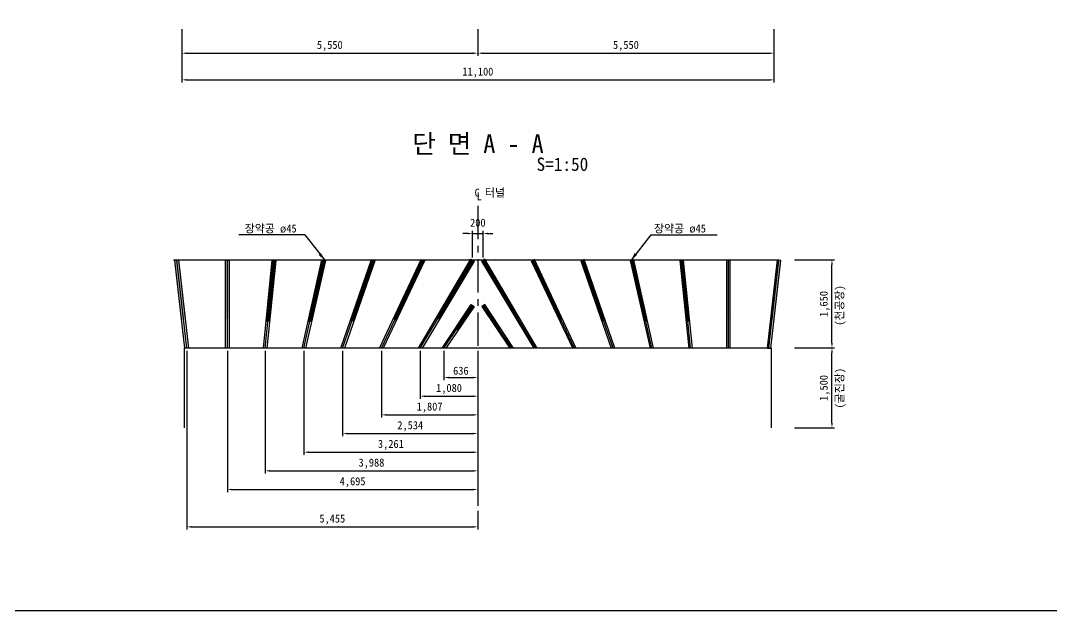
# Model space of a CAD drawing. Header units: millimetres. Extents: x -114429 to 52969, y -22900 to 28700.
# Drawn here: x -37170 to -17851, y 2900 to 13958 of the extents above; entities that cross this region are included whole.
import ezdxf
from ezdxf.enums import TextEntityAlignment as Align

# ---------------------------------------------------------------- set-up
doc = ezdxf.new("R2010")
doc.units = ezdxf.units.MM
doc.header["$LTSCALE"] = 500
doc.header["$PDMODE"] = 1
doc.linetypes.add('A-CENTR01', pattern=[2, 1.25, -0.25, 0.25, -0.25])
for name, color, linetype in [('CS-BLST', 4, 'Continuous'), ('CS-BLST-PATT', 1, 'Continuous'), ('CS-BLST-TEX3', 3, 'Continuous'), ('CS-CNTL', 1, 'A-CENTR01'), ('CS-DIML', 1, 'Continuous'), ('CS-DIMS', 1, 'Continuous'), ('CS-EXCV', 3, 'E-DIGLN01'), ('CS-LEAT', 3, 'Continuous'), ('CS-TEX1', 6, 'Continuous'), ('CS-TEXT', 3, 'Continuous'), ('CX-PAPR', 2, 'Continuous')]:
    doc.layers.add(name, color=color, linetype=linetype)
doc.styles.add('굴림체', font='')
doc.styles.get('굴림체').set_extended_font_data('GulimChe')
doc.linetypes.add('E-DIGLN01', pattern='A,0.9,-0.2,[19,kscals.shx,S=0.1,R=180,X=0,Y=0],0.9', length=2)
doc.dimstyles.new('DIM01-50', dxfattribs={"dimscale": 50, "dimtxt": 3, "dimasz": 1.8, "dimexe": 1, "dimexo": 1, "dimgap": 1, "dimtad": 1, "dimdec": 0, "dimzin": 9, "dimdsep": 46, "dimlunit": 6, "dimtxsty": '굴림체', "dimcen": 2.5, "dimclrt": 3, "dimadec": 4, "dimazin": 0, "dimtfac": 1, "dimtdec": 0, "dimtmove": 2, "dimatfit": 3, "dimfxl": 1, "dimtolj": 1, "dimtzin": 0, "dimarcsym": 0})

# ---------------------------------------------------------------- blocks, each defined once
blk = doc.blocks.new('*D477')
at = {"layer": 'CS-DIMS', "color": 0, "lineweight": -2, "transparency": 16777216}
for p, q in [((-22663, 9471), (-21913, 9471)), ((-21963, 7911), (-21963, 9381)), ((-22663, 7821), (-21913, 7821))]:
    blk.add_line(p, q, dxfattribs=at)
at = {"layer": 'CS-DIMS', "color": 0, "transparency": 16777216}
for points in [[(-21978, 9381), (-21948, 9381), (-21963, 9471)], [(-21978, 7911), (-21948, 7911), (-21963, 7821)]]:
    blk.add_solid(points, dxfattribs=at)
at = {"layer": 'Defpoints', "color": 0, "transparency": 16777216}
for p in [(-22713, 9471), (-21963, 9471), (-22713, 7821)]:
    blk.add_point(p, dxfattribs=at)
at = {"layer": 'CS-DIMS', "color": 3, "transparency": 16777216, "insert": (-22099, 8646), "char_height": 150, "attachment_point": 5, "rotation": 90, "style": '굴림체'}
blk.add_mtext('\\A1;1,650', dxfattribs=at)
blk = doc.blocks.new('*D478')
at = {"layer": 'CS-DIMS', "color": 0, "lineweight": -2, "transparency": 16777216}
for p, q in [((-29236, 7766), (-29236, 7216)), ((-28600, 7766), (-28600, 7216)), ((-29146, 7266), (-28690, 7266))]:
    blk.add_line(p, q, dxfattribs=at)
at = {"layer": 'CS-DIMS', "color": 0, "transparency": 16777216}
for points in [[(-29146, 7281), (-29146, 7251), (-29236, 7266)], [(-28690, 7281), (-28690, 7251), (-28600, 7266)]]:
    blk.add_solid(points, dxfattribs=at)
at = {"layer": 'Defpoints', "color": 0, "transparency": 16777216}
for p in [(-29236, 7816), (-28600, 7816), (-28600, 7266)]:
    blk.add_point(p, dxfattribs=at)
at = {"layer": 'CS-DIMS', "color": 3, "transparency": 16777216, "insert": (-28918, 7393), "char_height": 150, "attachment_point": 5, "style": '굴림체'}
blk.add_mtext('\\A1;636', dxfattribs=at)
blk = doc.blocks.new('*D479')
at = {"layer": 'CS-DIMS', "color": 0, "lineweight": -2, "transparency": 16777216}
for p, q in [((-29680, 7766), (-29680, 6866)), ((-28600, 7216), (-28600, 6866)), ((-29590, 6916), (-28690, 6916))]:
    blk.add_line(p, q, dxfattribs=at)
at = {"layer": 'CS-DIMS', "color": 0, "transparency": 16777216}
for points in [[(-29590, 6931), (-29590, 6901), (-29680, 6916)], [(-28690, 6931), (-28690, 6901), (-28600, 6916)]]:
    blk.add_solid(points, dxfattribs=at)
at = {"layer": 'Defpoints', "color": 0, "transparency": 16777216}
for p in [(-29680, 7816), (-28600, 7266), (-28600, 6916)]:
    blk.add_point(p, dxfattribs=at)
at = {"layer": 'CS-DIMS', "color": 3, "transparency": 16777216, "insert": (-29140, 7052), "char_height": 150, "attachment_point": 5, "style": '굴림체'}
blk.add_mtext('\\A1;1,080', dxfattribs=at)
blk = doc.blocks.new('*D480')
at = {"layer": 'CS-DIMS', "color": 0, "lineweight": -2, "transparency": 16777216}
for p, q in [((-30407, 7766), (-30407, 6516)), ((-28600, 6866), (-28600, 6516)), ((-30317, 6566), (-28690, 6566))]:
    blk.add_line(p, q, dxfattribs=at)
at = {"layer": 'CS-DIMS', "color": 0, "transparency": 16777216}
for points in [[(-30317, 6581), (-30317, 6551), (-30407, 6566)], [(-28690, 6581), (-28690, 6551), (-28600, 6566)]]:
    blk.add_solid(points, dxfattribs=at)
at = {"layer": 'Defpoints', "color": 0, "transparency": 16777216}
for p in [(-30407, 7816), (-28600, 6916), (-28600, 6566)]:
    blk.add_point(p, dxfattribs=at)
at = {"layer": 'CS-DIMS', "color": 3, "transparency": 16777216, "insert": (-29504, 6702), "char_height": 150, "attachment_point": 5, "style": '굴림체'}
blk.add_mtext('\\A1;1,807', dxfattribs=at)
blk = doc.blocks.new('*D481')
at = {"layer": 'CS-DIMS', "color": 0, "lineweight": -2, "transparency": 16777216}
for p, q in [((-31134, 7766), (-31134, 6166)), ((-28600, 6516), (-28600, 6166)), ((-31044, 6216), (-28690, 6216))]:
    blk.add_line(p, q, dxfattribs=at)
at = {"layer": 'CS-DIMS', "color": 0, "transparency": 16777216}
for points in [[(-31044, 6231), (-31044, 6201), (-31134, 6216)], [(-28690, 6231), (-28690, 6201), (-28600, 6216)]]:
    blk.add_solid(points, dxfattribs=at)
at = {"layer": 'Defpoints', "color": 0, "transparency": 16777216}
for p in [(-31134, 7816), (-28600, 6566), (-28600, 6216)]:
    blk.add_point(p, dxfattribs=at)
at = {"layer": 'CS-DIMS', "color": 3, "transparency": 16777216, "insert": (-29867, 6352), "char_height": 150, "attachment_point": 5, "style": '굴림체'}
blk.add_mtext('\\A1;2,534', dxfattribs=at)
blk = doc.blocks.new('*D482')
at = {"layer": 'CS-DIMS', "color": 0, "lineweight": -2, "transparency": 16777216}
for p, q in [((-31861, 7766), (-31861, 5816)), ((-28600, 6166), (-28600, 5816)), ((-31771, 5866), (-28690, 5866))]:
    blk.add_line(p, q, dxfattribs=at)
at = {"layer": 'CS-DIMS', "color": 0, "transparency": 16777216}
for points in [[(-31771, 5881), (-31771, 5851), (-31861, 5866)], [(-28690, 5881), (-28690, 5851), (-28600, 5866)]]:
    blk.add_solid(points, dxfattribs=at)
at = {"layer": 'Defpoints', "color": 0, "transparency": 16777216}
for p in [(-31861, 7816), (-28600, 6216), (-28600, 5866)]:
    blk.add_point(p, dxfattribs=at)
at = {"layer": 'CS-DIMS', "color": 3, "transparency": 16777216, "insert": (-30230, 6002), "char_height": 150, "attachment_point": 5, "style": '굴림체'}
blk.add_mtext('\\A1;3,261', dxfattribs=at)
blk = doc.blocks.new('*D483')
at = {"layer": 'CS-DIMS', "color": 0, "lineweight": -2, "transparency": 16777216}
for p, q in [((-32588, 7766), (-32588, 5466)), ((-28600, 5816), (-28600, 5466)), ((-32498, 5516), (-28690, 5516))]:
    blk.add_line(p, q, dxfattribs=at)
at = {"layer": 'CS-DIMS', "color": 0, "transparency": 16777216}
for points in [[(-32498, 5531), (-32498, 5501), (-32588, 5516)], [(-28690, 5531), (-28690, 5501), (-28600, 5516)]]:
    blk.add_solid(points, dxfattribs=at)
at = {"layer": 'Defpoints', "color": 0, "transparency": 16777216}
for p in [(-32588, 7816), (-28600, 5866), (-28600, 5516)]:
    blk.add_point(p, dxfattribs=at)
at = {"layer": 'CS-DIMS', "color": 3, "transparency": 16777216, "insert": (-30594, 5652), "char_height": 150, "attachment_point": 5, "style": '굴림체'}
blk.add_mtext('\\A1;3,988', dxfattribs=at)
blk = doc.blocks.new('*D484')
at = {"layer": 'CS-DIMS', "color": 0, "lineweight": -2, "transparency": 16777216}
for p, q in [((-33295, 7766), (-33295, 5116)), ((-28600, 5466), (-28600, 5116)), ((-33205, 5166), (-28690, 5166))]:
    blk.add_line(p, q, dxfattribs=at)
at = {"layer": 'CS-DIMS', "color": 0, "transparency": 16777216}
for points in [[(-33205, 5181), (-33205, 5151), (-33295, 5166)], [(-28690, 5181), (-28690, 5151), (-28600, 5166)]]:
    blk.add_solid(points, dxfattribs=at)
at = {"layer": 'Defpoints', "color": 0, "transparency": 16777216}
for p in [(-33295, 7816), (-28600, 5516), (-28600, 5166)]:
    blk.add_point(p, dxfattribs=at)
at = {"layer": 'CS-DIMS', "color": 3, "transparency": 16777216, "insert": (-30947, 5302), "char_height": 150, "attachment_point": 5, "style": '굴림체'}
blk.add_mtext('\\A1;4,695', dxfattribs=at)
blk = doc.blocks.new('*D485')
at = {"layer": 'CS-DIMS', "color": 0, "lineweight": -2, "transparency": 16777216}
for p, q in [((-34055, 7766), (-34055, 4416)), ((-28600, 4766), (-28600, 4416)), ((-33965, 4466), (-28690, 4466))]:
    blk.add_line(p, q, dxfattribs=at)
at = {"layer": 'CS-DIMS', "color": 0, "transparency": 16777216}
for points in [[(-33965, 4481), (-33965, 4451), (-34055, 4466)], [(-28690, 4481), (-28690, 4451), (-28600, 4466)]]:
    blk.add_solid(points, dxfattribs=at)
at = {"layer": 'Defpoints', "color": 0, "transparency": 16777216}
for p in [(-34055, 7816), (-28600, 4816), (-28600, 4466)]:
    blk.add_point(p, dxfattribs=at)
at = {"layer": 'CS-DIMS', "color": 3, "transparency": 16777216, "insert": (-31328, 4602), "char_height": 150, "attachment_point": 5, "style": '굴림체'}
blk.add_mtext('\\A1;5,455', dxfattribs=at)
blk = doc.blocks.new('*D486')
at = {"layer": 'CS-DIMS', "color": 0, "lineweight": -2, "transparency": 16777216}
for p, q in [((-22663, 7821), (-21913, 7821)), ((-21963, 6411), (-21963, 7731)), ((-22663, 6321), (-21913, 6321))]:
    blk.add_line(p, q, dxfattribs=at)
at = {"layer": 'CS-DIMS', "color": 0, "transparency": 16777216}
for points in [[(-21978, 7731), (-21948, 7731), (-21963, 7821)], [(-21978, 6411), (-21948, 6411), (-21963, 6321)]]:
    blk.add_solid(points, dxfattribs=at)
at = {"layer": 'Defpoints', "color": 0, "transparency": 16777216}
for p in [(-22713, 7821), (-21963, 7821), (-22713, 6321)]:
    blk.add_point(p, dxfattribs=at)
at = {"layer": 'CS-DIMS', "color": 3, "transparency": 16777216, "insert": (-22099, 7071), "char_height": 150, "attachment_point": 5, "rotation": 90, "style": '굴림체'}
blk.add_mtext('\\A1;1,500', dxfattribs=at)
blk = doc.blocks.new('*D499')
at = {"layer": 'CS-DIMS', "color": 0, "lineweight": -2, "transparency": 16777216}
for p, q in [((-28790, 9966), (-28880, 9966)), ((-28700, 9516), (-28700, 10016)), ((-28700, 9966), (-28500, 9966)), ((-28500, 9516), (-28500, 10016)), ((-28410, 9966), (-28320, 9966))]:
    blk.add_line(p, q, dxfattribs=at)
at = {"layer": 'CS-DIMS', "color": 0, "transparency": 16777216}
for points in [[(-28790, 9981), (-28790, 9951), (-28700, 9966)], [(-28410, 9981), (-28410, 9951), (-28500, 9966)]]:
    blk.add_solid(points, dxfattribs=at)
at = {"layer": 'Defpoints', "color": 0, "transparency": 16777216}
for p in [(-28500, 9966), (-28700, 9466), (-28500, 9466)]:
    blk.add_point(p, dxfattribs=at)
at = {"layer": 'CS-DIMS', "color": 3, "transparency": 16777216, "insert": (-28600, 10168), "char_height": 150, "attachment_point": 5, "style": '굴림체'}
blk.add_mtext('\\A1;200', dxfattribs=at)
blk = doc.blocks.new('*D501')
at = {"layer": 'CS-DIMS', "color": 0, "lineweight": -2, "transparency": 16777216}
for p, q in [((-34150, 13797), (-34150, 13297)), ((-28600, 13797), (-28600, 13297)), ((-34060, 13347), (-28690, 13347))]:
    blk.add_line(p, q, dxfattribs=at)
at = {"layer": 'CS-DIMS', "color": 0, "transparency": 16777216}
for points in [[(-34060, 13362), (-34060, 13332), (-34150, 13347)], [(-28690, 13362), (-28690, 13332), (-28600, 13347)]]:
    blk.add_solid(points, dxfattribs=at)
at = {"layer": 'Defpoints', "color": 0, "transparency": 16777216}
for p in [(-34150, 13847), (-28600, 13847), (-28600, 13347)]:
    blk.add_point(p, dxfattribs=at)
at = {"layer": 'CS-DIMS', "color": 3, "transparency": 16777216, "insert": (-31375, 13483), "char_height": 150, "attachment_point": 5, "style": '굴림체'}
blk.add_mtext('\\A1;5,550', dxfattribs=at)
blk = doc.blocks.new('*D502')
at = {"layer": 'CS-DIMS', "color": 0, "lineweight": -2, "transparency": 16777216}
for p, q in [((-28600, 13797), (-28600, 13297)), ((-23050, 13797), (-23050, 13297)), ((-28510, 13347), (-23140, 13347))]:
    blk.add_line(p, q, dxfattribs=at)
at = {"layer": 'CS-DIMS', "color": 0, "transparency": 16777216}
for points in [[(-28510, 13362), (-28510, 13332), (-28600, 13347)], [(-23140, 13362), (-23140, 13332), (-23050, 13347)]]:
    blk.add_solid(points, dxfattribs=at)
at = {"layer": 'Defpoints', "color": 0, "transparency": 16777216}
for p in [(-28600, 13847), (-23050, 13847), (-23050, 13347)]:
    blk.add_point(p, dxfattribs=at)
at = {"layer": 'CS-DIMS', "color": 3, "transparency": 16777216, "insert": (-25825, 13483), "char_height": 150, "attachment_point": 5, "style": '굴림체'}
blk.add_mtext('\\A1;5,550', dxfattribs=at)
blk = doc.blocks.new('*D503')
at = {"layer": 'CS-DIMS', "color": 0, "lineweight": -2, "transparency": 16777216}
for p, q in [((-34150, 13297), (-34150, 12797)), ((-23050, 13297), (-23050, 12797)), ((-34060, 12847), (-23140, 12847))]:
    blk.add_line(p, q, dxfattribs=at)
at = {"layer": 'CS-DIMS', "color": 0, "transparency": 16777216}
for points in [[(-34060, 12862), (-34060, 12832), (-34150, 12847)], [(-23140, 12862), (-23140, 12832), (-23050, 12847)]]:
    blk.add_solid(points, dxfattribs=at)
at = {"layer": 'Defpoints', "color": 0, "transparency": 16777216}
for p in [(-34150, 13347), (-23050, 13347), (-23050, 12847)]:
    blk.add_point(p, dxfattribs=at)
at = {"layer": 'CS-DIMS', "color": 3, "transparency": 16777216, "insert": (-28600, 12983), "char_height": 150, "attachment_point": 5, "style": '굴림체'}
blk.add_mtext('\\A1;11,100', dxfattribs=at)

msp = doc.modelspace()

# ---------------------------------------------------------------- linework, layer by layer
at = {"layer": 'CS-BLST'}
for p, q in [((-34055, 7816), (-34243, 9466)), ((-33294.9, 7816), (-33294.9, 9466)), ((-32587.7, 7816), (-32420.1, 9466)), ((-31860.9, 7816), (-31490.1, 9465.9)), ((-31134, 7816), (-30560.1, 9465.9)), ((-30407.2, 7816), (-29630.1, 9465.9)), ((-29680.3, 7816), (-28700, 9466)), ((-27519.7, 7816), (-28500, 9466)), ((-26789.6, 7809.1), (-27569.9, 9465.9)), ((-26066, 7816), (-26639.9, 9465.9)), ((-25339.1, 7816), (-25709.9, 9465.9)), ((-24612.3, 7816), (-24779.9, 9466)), ((-23905.1, 7816), (-23905.1, 9466)), ((-23145, 7816), (-22957, 9466)), ((-29235.6, 7816), (-28700, 8616)), ((-27964.4, 7816), (-28500, 8616))]:
    msp.add_line(p, q, dxfattribs=at)
for points in [[(-34209.5, 9469.8), (-34021.1, 7816), (-34089, 7816), (-34276.6, 9462.2)], [(-22990.5, 9469.8), (-23178.9, 7816), (-23111, 7816), (-22923.4, 9462.2)]]:
    msp.add_lwpolyline(points, close=True, dxfattribs=at)
for points in [[(-32620, 7816), (-32453.7, 9469.5), (-32386.5, 9462.6), (-32555.5, 7816)], [(-31893.1, 7816), (-31522.9, 9473.4), (-31456.8, 9458.9), (-31828.6, 7816)], [(-31166.6, 7816), (-30592, 9477.4), (-30528.2, 9455.1), (-31101.5, 7816)], [(-30440.2, 7816), (-29660.7, 9480.1), (-29598.9, 9451.9), (-30374.1, 7816)], [(-29714, 7816), (-28728.4, 9482.8), (-28670, 9448), (-29646.5, 7816)], [(-27485.9, 7816), (-28471.6, 9482.8), (-28530, 9448), (-27553.4, 7816)], [(-26756.4, 7808.8), (-27539.3, 9480.1), (-27601.1, 9451.9), (-26822.8, 7809.4)], [(-26033.4, 7816), (-26608, 9477.4), (-26671.8, 9455.1), (-26098.5, 7816)], [(-25306.9, 7816), (-25677.1, 9473.4), (-25743.2, 9458.9), (-25371.4, 7816)], [(-24580, 7816), (-24746.3, 9469.5), (-24813.5, 9462.6), (-24644.5, 7816)], [(-33328.7, 7816), (-33328.7, 9466), (-33261.2, 9466), (-33261.2, 7816)], [(-23871.3, 7816), (-23871.3, 9466), (-23938.8, 9466), (-23938.8, 7816)], [(-29269.8, 7816), (-28728.2, 8636), (-28672.1, 8596.6), (-29201.3, 7816)], [(-27930.2, 7816), (-28471.8, 8636), (-28527.9, 8596.6), (-27998.7, 7816)]]:
    msp.add_lwpolyline(points, dxfattribs=at)
at = {"layer": 'CS-BLST-PATT', "const_width": 67.5}
for points in [[(-32420.1, 9466), (-32537.1, 8314.1)], [(-31490.1, 9465.9), (-31749.4, 8312.2)], [(-30560.1, 9465.9), (-30957.9, 8322.3)], [(-29630.1, 9465.9), (-30159.5, 8341.7)], [(-28700, 9466), (-29352.6, 8367.6)], [(-28500, 9466), (-27847.4, 8367.6)], [(-27569.9, 9465.9), (-27040.5, 8341.7)], [(-26639.9, 9465.9), (-26242.1, 8322.3)], [(-25709.9, 9465.9), (-25450.6, 8312.2)], [(-24779.9, 9466), (-24662.9, 8314.1)], [(-28700, 8616), (-29002.9, 8163.6)], [(-28500, 8616), (-28197.1, 8163.6)]]:
    msp.add_lwpolyline(points, dxfattribs=at)
at = {"layer": 'CS-BLST-PATT'}
for points in [[(-34276.6, 9462.2), (-34209.5, 9469.8), (-34150.6, 8356.4), (-34083.5, 8364.1)], [(-22923.4, 9462.2), (-22990.5, 9469.8), (-23049.4, 8356.4), (-23116.5, 8364.1)], [(-33328.7, 9466), (-33261.2, 9466), (-33328.7, 8367.6), (-33261.2, 8367.6)], [(-23871.3, 9466), (-23938.8, 9466), (-23871.3, 8367.6), (-23938.8, 8367.6)]]:
    msp.add_solid(points, dxfattribs=at)
at = {"layer": 'CS-CNTL'}
msp.add_line((-28600, 10484.1), (-28600, 4466), dxfattribs=at)
at = {"layer": 'CS-DIML'}
for p, q in [((-31839.9, 9939.7), (-33082.3, 9939.7)), ((-31839.9, 9939.7), (-31470.5, 9465.9)), ((-25360.1, 9939.7), (-25729.5, 9465.9)), ((-25360.1, 9939.7), (-24117.7, 9939.7))]:
    msp.add_line(p, q, dxfattribs=at)
for points in [[(-31470.5, 9465.9), (-31586.4, 9565.8), (-31539.1, 9602.6)], [(-25729.5, 9465.9), (-25613.6, 9565.8), (-25660.9, 9602.6)]]:
    msp.add_solid(points, dxfattribs=at)
at = {"layer": 'CS-EXCV'}
for p, q in [((-23003.2, 9466), (-34303.8, 9466)), ((-23093.4, 7816), (-34106.6, 7816)), ((-34106.6, 7816), (-34106.6, 6321)), ((-23093.4, 6321), (-23093.4, 7816))]:
    msp.add_line(p, q, dxfattribs=at)
at = {"layer": 'CX-PAPR'}
msp.add_lwpolyline([(-38550, 2900), (1250, 2900), (1250, 28700), (-38550, 28700)], close=True, dxfattribs=at)

# ---------------------------------------------------------------- texts
at = {"layer": 'CS-BLST-TEX3', "char_height": 150, "width": 10.273, "attachment_point": 5, "rotation": 90, "style": '굴림체'}
for s, insert in [('\\A1;(천공장)', (-21801, 8616.6)), ('\\A1;(굴진장)', (-21801, 7066.1))]:
    msp.add_mtext(s, dxfattribs=dict(at, insert=insert))
at = {"layer": 'CS-LEAT', "style": '굴림체'}
for p in [(-32969.5, 9985.2), (-25298.6, 9985.2)]:
    msp.add_text('장약공 ø45', height=150, dxfattribs=at).set_placement(p)
at = {"layer": 'CS-TEX1', "style": '굴림체'}
msp.add_text('단 면 A - A', height=350, dxfattribs=at).set_placement((-28597.7, 11473.9), align=Align.CENTER)
at = {"layer": 'CS-TEXT', "style": '굴림체'}
for s, height, p in [('S=1:50', 250, (-27499.9, 11140.2)), ('C 터널', 150, (-28661.3, 10656.7)), ('L', 150, (-28623.9, 10589.3))]:
    msp.add_text(s, height=height, dxfattribs=at).set_placement(p)

# ---------------------------------------------------------------- dimensions: what is measured, and where the dimension line sits
at = {"layer": 'CS-DIMS'}
for base, p1, p2, picture, middle in [((-28600, 13347), (-34150.1, 13847), (-28600, 13847), '*D501', (-31375, 13483.1)), ((-23049.9, 13347), (-28600, 13847), (-23049.9, 13847), '*D502', (-25825, 13483.1)), ((-23049.9, 12847), (-34150.1, 13347), (-23049.9, 13347), '*D503', (-28600, 12983.2)), ((-28600, 4466), (-34055, 7816), (-28600, 4816), '*D485', (-31327.5, 4602.2)), ((-28600, 5166), (-33294.9, 7816), (-28600, 5516), '*D484', (-30947.5, 5302.2)), ((-28600, 5516), (-32587.7, 7816), (-28600, 5866), '*D483', (-30593.9, 5652.1)), ((-28600, 5866), (-31860.9, 7816), (-28600, 6216), '*D482', (-30230.4, 6002.2)), ((-28600, 6216), (-31134, 7816), (-28600, 6566), '*D481', (-29867, 6352.2)), ((-28600, 6566), (-30407.2, 7816), (-28600, 6916), '*D480', (-29503.6, 6702.2)), ((-28600, 6916), (-29680.3, 7816), (-28600, 7266), '*D479', (-29140.1, 7052.2)), ((-28600, 7266), (-29235.6, 7816), (-28600, 7816), '*D478', (-28917.8, 7392.7))]:
    dim = msp.add_linear_dim(base=base, p1=p1, p2=p2, dimstyle='DIM01-50', dxfattribs=at)
    dim.commit()
    dim.dimension.update_dxf_attribs({"geometry": picture, "text_midpoint": middle})
dim = msp.add_linear_dim(base=(-28500, 9966.4), p1=(-28700.1, 9465.9), p2=(-28500, 9466), text='200', dimstyle='DIM01-50', dxfattribs=at)
dim.commit()
dim.dimension.update_dxf_attribs({"geometry": '*D499', "text_midpoint": (-28600, 10168.1)})
for base, p1, p2, picture, middle in [((-21962.9, 9471.1), (-22712.9, 7821.1), (-22712.9, 9471.1), '*D477', (-22099.1, 8646.1)), ((-21962.9, 7821.1), (-22712.9, 6321), (-22712.9, 7821.1), '*D486', (-22099.1, 7071.1))]:
    dim = msp.add_linear_dim(base=base, p1=p1, p2=p2, angle=90, dimstyle='DIM01-50', dxfattribs=at)
    dim.commit()
    dim.dimension.update_dxf_attribs({"geometry": picture, "text_midpoint": middle})

doc.saveas('drawing.dxf')
